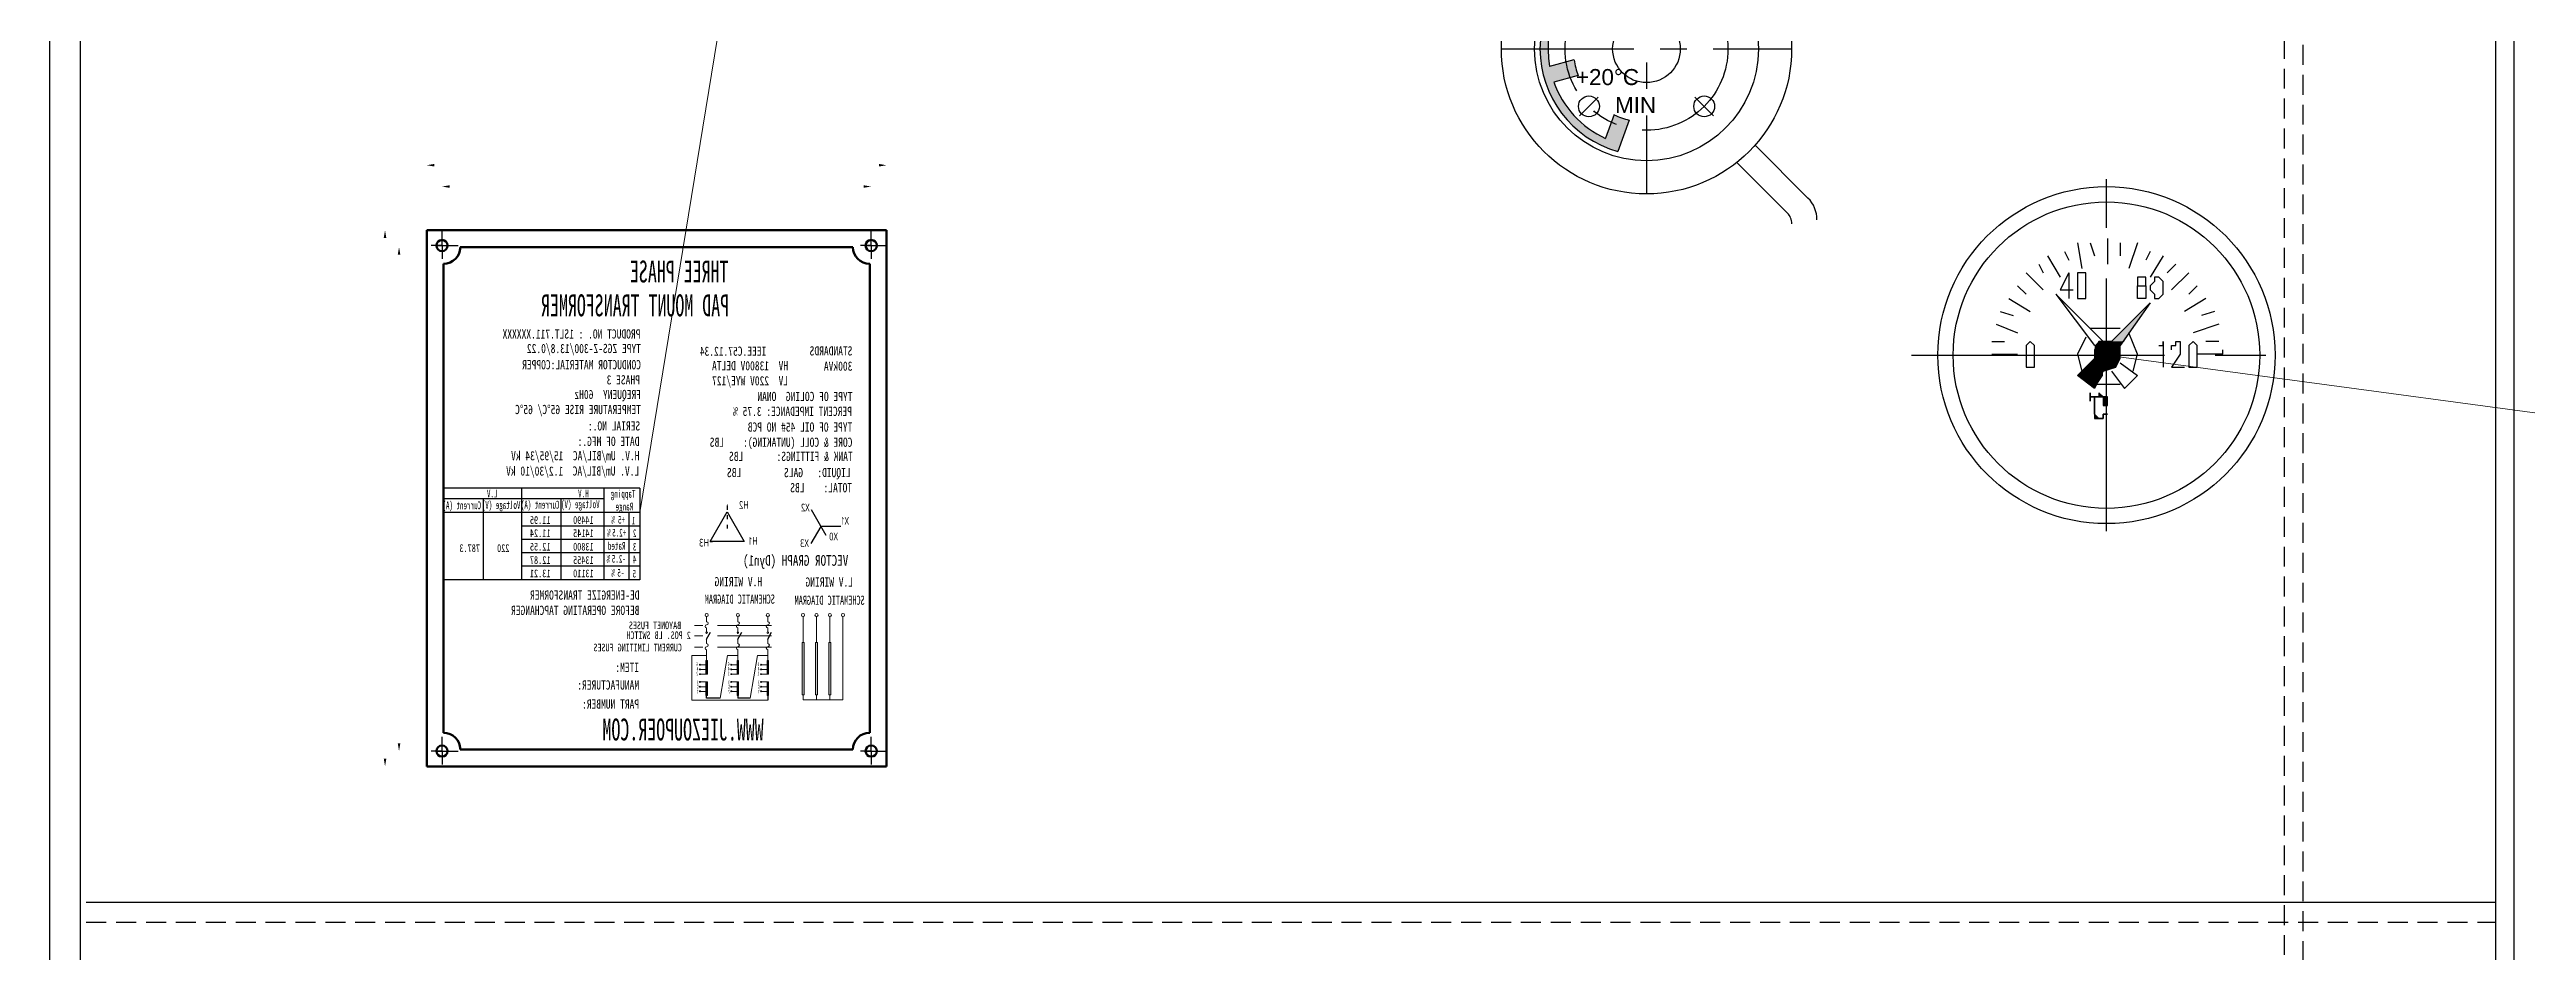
# Model space of a CAD drawing. Header units: millimetres. Extents: x 116956 to 138384, y -169944 to -162492.
# Drawn here: x 130842 to 131650, y -164356 to -164061 of the extents above; entities that cross this region are included whole.
import ezdxf
from ezdxf.enums import TextEntityAlignment as Align

# ---------------------------------------------------------------- set-up
doc = ezdxf.new("R2010")
doc.units = ezdxf.units.MM
doc.header["$LTSCALE"] = 13
for name, pattern in [('2 虚线', [5.75, 4.5, -1.25]), ('ACAD_ISO03W100', [1.18, 0.47, -0.71]), ('ACAD_ISO04W100', [30, 24, -3, 0, -3]), ('CENTER', [50.8, 31.75, -6.35, 6.35, -6.35]), ('CENTERX2', [101.6, 63.5, -12.7, 12.7, -12.7]), ('DASHED', [0.75, 0.5, -0.25]), ('HIDDEN', [9.525, 6.35, -3.175])]:
    doc.linetypes.add(name, pattern=pattern)
doc.layers.get('0').update_dxf_attribs({"color": 1, "linetype": 'CENTER'})
for name, color, linetype in [('1', 4, 'Continuous'), ('2', 3, 'Continuous'), ('2细线层', 4, 'Continuous'), ('4', 2, 'HIDDEN'), ('4虚线层', 6, 'DASHED'), ('HYJ1', 6, 'ACAD_ISO04W100'), ('HYJ3', 4, 'Continuous'), ('粗实线', 4, 'Continuous')]:
    doc.layers.add(name, color=color, linetype=linetype)
for name, color, linetype, lineweight in [('2-0.13', 3, 'Continuous', 13), ('标注、文本', 3, 'Continuous', 25), ('铁心', 3, 'Continuous', 0)]:
    doc.layers.add(name, color=color, linetype=linetype, lineweight=lineweight)
doc.styles.add('11', font='')
doc.styles.add('Note Text (ANSI)', font='arial.ttf')
doc.styles.get("Standard").update_dxf_attribs({"font": 'gbenor.shx', "bigfont": 'gbcbig.shx'})
doc.styles.add('宋体', font='', dxfattribs={"width": 0.6})
doc.styles.get('11').set_extended_font_data('FangSong_GB2312')
doc.styles.get('宋体').set_extended_font_data('Microsoft YaHei')
doc.dimstyles.new('1$0', dxfattribs={"dimtxt": 3.5, "dimasz": 2.5, "dimexe": 1.5, "dimexo": 0, "dimgap": 0.5, "dimtad": 1, "dimtoh": 1, "dimdec": 1, "dimtxsty": 'Standard', "dimcen": 2.5, "dimclrd": 3, "dimclre": 3, "dimclrt": 3, "dimadec": 1, "dimazin": 0, "dimtfac": 1, "dimtdec": 1, "dimtmove": 0, "dimatfit": 2, "dimfxl": 1.5, "dimarcsym": 0})

# ---------------------------------------------------------------- blocks, each defined once
blk = doc.blocks.new('fgffg')
blk.add_hatch(color=256).paths.add_polyline_path([(26283.3, -83546.9, -0.054749), (26292.7, -83543.5), (26285.6, -83524, 0.757864), (26285.6, -83652), (26292.7, -83632.5, -0.054749), (26283.3, -83629), (26277.9, -83643.8, -0.201943), (26245.7, -83608.7), (26260.9, -83604.6, -0.054749), (26258.3, -83594.9), (26243.1, -83599, -0.342707), (26277.9, -83532.1)])
for p, q in [((26283.3, -83546.9), (26277.9, -83532.1)), ((26292.7, -83543.5), (26285.6, -83524)), ((26258.3, -83594.9), (26243.1, -83599)), ((26260.9, -83604.6), (26245.7, -83608.7)), ((26283.3, -83629), (26277.9, -83643.8)), ((26292.7, -83632.5), (26285.6, -83652))]:
    blk.add_line(p, q)
for radius, start, end in [(66.5, 105.6856, 254.3144), (61.5, 114.6661, 190.3339), (45.8, 103.7325, 116.2675), (61.5, 199.6661, 245.3339), (45.8, 188.7325, 201.2675), (45.8, 243.7325, 256.2675)]:
    blk.add_arc((26303.6, -83588), radius, start, end)
blk = doc.blocks.new('A$C6F763E90')
at = {"layer": '1', "color": 1, "linetype": 'CENTERX2', "lineweight": -3, "ltscale": 0.1}
for p, q in [((90.5, 181.1), (90.5, 0)), ((48.8, 132.3), (60.4, 120.7)), ((132.3, 132.3), (120.7, 120.7)), ((0, 90.5), (181.1, 90.5)), ((48.8, 48.8), (60.4, 60.4)), ((132.3, 48.8), (120.7, 60.4))]:
    blk.add_line(p, q, dxfattribs=at)
blk.add_circle((90.5, 90.5), 50.8, dxfattribs=at)
at = {"layer": '2细线层'}
for centre, radius in [((90.5, 90.5), 90.5), ((90.5, 90.5), 69.8), ((54.6, 126.5), 6.5), ((126.5, 126.5), 6.5), ((90.5, 90.5), 21.1), ((54.6, 54.6), 6.5), ((126.5, 54.6), 6.5)]:
    blk.add_circle(centre, radius, dxfattribs=at)
blk.add_blockref('fgffg', (-26213, 83678.5), dxfattribs=at)
at = {"layer": '2细线层', "style": 'Note Text (ANSI)'}
for s, p in [('MAX', (64.3, 121)), ('+20%%DC', (46.5, 67.9)), ('MIN', (70.9, 50.4))]:
    blk.add_text(s, height=10, dxfattribs=at).set_placement(p)
blk = doc.blocks.new('*D1176')
at = {"layer": '2', "color": 3, "lineweight": -2, "transparency": 16777216}
for p, q in [((120754.4, -168095.5), (120765.05, -168095.5)), ((120763.55, -168257.51), (120763.55, -168098)), ((120752.7, -168260.01), (120765.05, -168260.01))]:
    blk.add_line(p, q, dxfattribs=at)
at = {"layer": '2', "color": 3, "transparency": 16777216}
for points in [[(120763.13, -168098), (120763.96, -168098), (120763.55, -168095.5)], [(120763.13, -168257.51), (120763.96, -168257.51), (120763.55, -168260.01)]]:
    blk.add_solid(points, dxfattribs=at)
at = {"layer": 'Defpoints', "color": 0, "transparency": 16777216}
for p in [(120754.4, -168095.5), (120763.55, -168095.5), (120752.7, -168260.01)]:
    blk.add_point(p, dxfattribs=at)
at = {"layer": '2', "color": 3, "transparency": 16777216, "insert": (120761.3, -168177.76), "char_height": 3.5, "attachment_point": 5, "rotation": 90}
blk.add_mtext('160', dxfattribs=at)
blk = doc.blocks.new('*D1177')
at = {"layer": '2', "color": 3, "lineweight": -2, "transparency": 16777216}
for p, q in [((120754.53, -168090.01), (120769.61, -168090.01)), ((120768.11, -168092.51), (120768.11, -168262.52)), ((120754.53, -168265.02), (120769.61, -168265.02))]:
    blk.add_line(p, q, dxfattribs=at)
at = {"layer": '2', "color": 3, "transparency": 16777216}
for points in [[(120767.69, -168092.51), (120768.53, -168092.51), (120768.11, -168090.01)], [(120767.69, -168262.52), (120768.53, -168262.52), (120768.11, -168265.02)]]:
    blk.add_solid(points, dxfattribs=at)
at = {"layer": 'Defpoints', "color": 0, "transparency": 16777216}
for p in [(120754.53, -168090.01), (120754.53, -168265.02), (120768.11, -168265.02)]:
    blk.add_point(p, dxfattribs=at)
at = {"layer": '2', "color": 3, "transparency": 16777216, "insert": (120765.86, -168177.52), "char_height": 3.5, "attachment_point": 5, "rotation": 90}
blk.add_mtext('175', dxfattribs=at)
blk = doc.blocks.new('*D1178')
at = {"layer": '2', "color": 3, "lineweight": -2, "transparency": 16777216}
for p, q in [((120609.53, -168090.37), (120609.53, -168074.27)), ((120612.03, -168075.77), (120747.03, -168075.77)), ((120749.53, -168090.37), (120749.53, -168074.27))]:
    blk.add_line(p, q, dxfattribs=at)
at = {"layer": '2', "color": 3, "transparency": 16777216}
for points in [[(120612.03, -168075.35), (120612.03, -168076.18), (120609.53, -168075.77)], [(120747.03, -168075.35), (120747.03, -168076.18), (120749.53, -168075.77)]]:
    blk.add_solid(points, dxfattribs=at)
at = {"layer": 'Defpoints', "color": 0, "transparency": 16777216}
for p in [(120749.53, -168075.77), (120609.53, -168090.37), (120749.53, -168090.37)]:
    blk.add_point(p, dxfattribs=at)
at = {"layer": '2', "color": 3, "transparency": 16777216, "insert": (120679.53, -168073.52), "char_height": 3.5, "attachment_point": 5}
blk.add_mtext('140', dxfattribs=at)
blk = doc.blocks.new('*D1179')
at = {"layer": '2', "color": 3, "lineweight": -2, "transparency": 16777216}
for p, q in [((120604.53, -168090.01), (120604.53, -168067.31)), ((120607.03, -168068.81), (120752.03, -168068.81)), ((120754.53, -168090.01), (120754.53, -168067.31))]:
    blk.add_line(p, q, dxfattribs=at)
at = {"layer": '2', "color": 3, "transparency": 16777216}
for points in [[(120607.03, -168068.39), (120607.03, -168069.23), (120604.53, -168068.81)], [(120752.03, -168068.39), (120752.03, -168069.23), (120754.53, -168068.81)]]:
    blk.add_solid(points, dxfattribs=at)
at = {"layer": 'Defpoints', "color": 0, "transparency": 16777216}
for p in [(120754.53, -168068.81), (120604.53, -168090.01), (120754.53, -168090.01)]:
    blk.add_point(p, dxfattribs=at)
at = {"layer": '2', "color": 3, "transparency": 16777216, "insert": (120679.53, -168066.56), "char_height": 3.5, "attachment_point": 5}
blk.add_mtext('150', dxfattribs=at)
blk = doc.blocks.new('125560')
at = {"layer": '铁心'}
h = blk.add_hatch(color=256, dxfattribs=at)
h.dxf.hatch_style = 1
h.paths.add_polyline_path([(120622.68, -168224.63), (120623.31, -168224.63), (120623.31, -168241.61), (120622.68, -168241.61)])
h = blk.add_hatch(color=256, dxfattribs=at)
h.dxf.hatch_style = 1
h.paths.add_polyline_path([(120627.05, -168224.63), (120627.67, -168224.63), (120627.67, -168241.61), (120627.05, -168241.61)])
h = blk.add_hatch(color=256, dxfattribs=at)
h.dxf.hatch_style = 1
h.paths.add_polyline_path([(120631.44, -168224.63), (120632.06, -168224.63), (120632.06, -168241.61), (120631.44, -168241.61)])
h = blk.add_hatch(color=256, dxfattribs=at)
h.dxf.hatch_style = 1
h.paths.add_polyline_path([(120643.49, -168230.49), (120643.02, -168230.49), (120643.49, -168234.95)])
h.paths.add_polyline_path([(120643.02, -168230.49), (120643.49, -168234.95), (120643.02, -168234.95)])
h = blk.add_hatch(color=256, dxfattribs=at)
h.dxf.hatch_style = 1
h.paths.add_polyline_path([(120643.37, -168230.49), (120643.13, -168230.49), (120643.37, -168234.95)])
h.paths.add_polyline_path([(120643.13, -168230.49), (120643.37, -168234.95), (120643.13, -168234.95)])
h = blk.add_hatch(color=256, dxfattribs=at)
h.dxf.hatch_style = 1
h.paths.add_polyline_path([(120653.25, -168230.49), (120652.77, -168230.49), (120653.25, -168234.95)])
h.paths.add_polyline_path([(120652.77, -168230.49), (120653.25, -168234.95), (120652.77, -168234.95)])
h = blk.add_hatch(color=256, dxfattribs=at)
h.dxf.hatch_style = 1
h.paths.add_polyline_path([(120653.13, -168230.49), (120652.89, -168230.49), (120653.13, -168234.95)])
h.paths.add_polyline_path([(120652.89, -168230.49), (120653.13, -168234.95), (120652.89, -168234.95)])
h = blk.add_hatch(color=256, dxfattribs=at)
h.dxf.hatch_style = 1
h.paths.add_polyline_path([(120663.45, -168230.49), (120662.97, -168230.49), (120663.45, -168234.95)])
h.paths.add_polyline_path([(120662.97, -168230.49), (120663.45, -168234.95), (120662.97, -168234.95)])
h = blk.add_hatch(color=256, dxfattribs=at)
h.dxf.hatch_style = 1
h.paths.add_polyline_path([(120663.33, -168230.49), (120663.09, -168230.49), (120663.33, -168234.95)])
h.paths.add_polyline_path([(120663.09, -168230.49), (120663.33, -168234.95), (120663.09, -168234.95)])
h = blk.add_hatch(color=256, dxfattribs=at)
h.dxf.hatch_style = 1
h.paths.add_polyline_path([(120643.49, -168237.44), (120643.02, -168237.44), (120643.49, -168241.91)])
h.paths.add_polyline_path([(120643.02, -168237.44), (120643.49, -168241.91), (120643.02, -168241.91)])
h = blk.add_hatch(color=256, dxfattribs=at)
h.dxf.hatch_style = 1
h.paths.add_polyline_path([(120643.37, -168237.44), (120643.13, -168237.44), (120643.37, -168241.91)])
h.paths.add_polyline_path([(120643.13, -168237.44), (120643.37, -168241.91), (120643.13, -168241.91)])
h = blk.add_hatch(color=256, dxfattribs=at)
h.dxf.hatch_style = 1
h.paths.add_polyline_path([(120653.25, -168237.44), (120652.77, -168237.44), (120653.25, -168241.91)])
h.paths.add_polyline_path([(120652.77, -168237.44), (120653.25, -168241.91), (120652.77, -168241.91)])
h = blk.add_hatch(color=256, dxfattribs=at)
h.dxf.hatch_style = 1
h.paths.add_polyline_path([(120653.13, -168237.44), (120652.89, -168237.44), (120653.13, -168241.91)])
h.paths.add_polyline_path([(120652.89, -168237.44), (120653.13, -168241.91), (120652.89, -168241.91)])
h = blk.add_hatch(color=256, dxfattribs=at)
h.dxf.hatch_style = 1
h.paths.add_polyline_path([(120663.45, -168237.44), (120662.97, -168237.44), (120663.45, -168241.91)])
h.paths.add_polyline_path([(120662.97, -168237.44), (120663.45, -168241.91), (120662.97, -168241.91)])
h = blk.add_hatch(color=256, dxfattribs=at)
h.dxf.hatch_style = 1
h.paths.add_polyline_path([(120663.33, -168237.44), (120663.09, -168237.44), (120663.33, -168241.91)])
h.paths.add_polyline_path([(120663.09, -168237.44), (120663.33, -168241.91), (120663.09, -168241.91)])
at = {"layer": '2'}
for points in [[(120629.08, -168181.19), (120624.27, -168189.53)], [(120619.45, -168186.75), (120625.87, -168186.75)], [(120629.08, -168192.31), (120625.87, -168186.75)]]:
    blk.add_lwpolyline(points, dxfattribs=at)
for points in [[(120629.08, -168181.19, 0, 0.385, 0), (120628.7, -168181.86, 0.385, 0.385, 0)], [(120656.48, -168179.24, 0, 0.385, 0), (120656.48, -168180.01, 0.385, 0.385, 0)], [(120656.48, -168181.97, 0, 0.385, 0), (120656.87, -168182.64, 0.385, 0.385, 0)], [(120619.45, -168186.75, 0, 0.385, 0), (120620.22, -168186.75, 0.385, 0.385, 0)], [(120629.08, -168192.31, 0, 0.385, 0), (120628.7, -168191.64, 0.385, 0.385, 0)], [(120650.92, -168191.6, 0, 0.385, 0), (120651.31, -168190.93, 0.385, 0.385, 0)]]:
    blk.add_lwpolyline(points, format="xyseb", dxfattribs=at)
blk.add_lwpolyline([(120656.48, -168181.97), (120650.92, -168191.6), (120662.04, -168191.6)], close=True, dxfattribs=at)
at = {"layer": '2', "linetype": 'ACAD_ISO03W100', "ltscale": 0.2}
blk.add_lwpolyline([(120656.48, -168180.01), (120656.48, -168188.39)], dxfattribs=at)
at = {"layer": '2', "linetype": 'Continuous'}
blk.add_lwpolyline([(120662.04, -168191.6), (120661.27, -168191.6)], dxfattribs=at)
at = {"layer": '2-0.13'}
for p, q in [((120725.35, -168177.71), (120737.96, -168177.71)), ((120618.74, -168216.13), (120618.74, -168243.31)), ((120618.74, -168243.31), (120631.75, -168243.31))]:
    blk.add_line(p, q, dxfattribs=at)
for centre, radius in [((120618.74, -168215.63), 0.499), ((120623, -168215.63), 0.499), ((120627.36, -168215.63), 0.499), ((120631.75, -168215.63), 0.499), ((120643.25, -168215.63), 0.499), ((120653.01, -168215.63), 0.499), ((120663.21, -168215.63), 0.499), ((120643.25, -168221.36), 0.249), ((120653.01, -168221.36), 0.249), ((120663.21, -168221.36), 0.249)]:
    blk.add_circle(centre, radius, dxfattribs=at)
for centre, start, end in [((120643.25, -168218.32), 90, 270), ((120643.25, -168225.46), 90, 270), ((120643.25, -168219.32), 270, 90), ((120653.01, -168218.32), 90, 270), ((120653.01, -168225.46), 90, 270), ((120653.01, -168219.32), 270, 90), ((120663.21, -168218.32), 90, 270), ((120663.21, -168225.46), 90, 270), ((120663.21, -168219.32), 270, 90), ((120643.25, -168226.45), 270, 90), ((120653.01, -168226.45), 270, 90), ((120663.21, -168226.45), 270, 90)]:
    blk.add_arc(centre, 0.499, start, end, dxfattribs=at)
at = {"layer": 'HYJ1', "color": 1, "linetype": 'CENTERX2'}
for p, q in [((120609.53, -168095.01), (120604.29, -168095.01)), ((120609.53, -168095.01), (120609.53, -168090.37)), ((120611.36, -168095.01), (120609.53, -168095.01)), ((120609.53, -168095.01), (120613.03, -168095.01)), ((120609.53, -168095.01), (120609.53, -168099.41)), ((120609.53, -168095.01), (120609.53, -168096.84)), ((120749.53, -168095.01), (120744.29, -168095.01)), ((120749.53, -168095.01), (120749.53, -168090.37)), ((120751.36, -168095.01), (120749.53, -168095.01)), ((120749.53, -168095.01), (120753.03, -168095.01)), ((120749.53, -168095.01), (120749.53, -168099.41)), ((120749.53, -168095.01), (120749.53, -168096.84)), ((120609.53, -168260.01), (120609.53, -168255.37)), ((120749.53, -168260.01), (120749.53, -168255.37)), ((120609.53, -168260.01), (120604.29, -168260.01)), ((120611.36, -168260.01), (120609.53, -168260.01)), ((120609.53, -168260.01), (120613.03, -168260.01)), ((120609.53, -168260.01), (120609.53, -168264.41)), ((120609.53, -168260.01), (120609.53, -168261.84)), ((120749.53, -168260.01), (120744.29, -168260.01)), ((120751.36, -168260.01), (120749.53, -168260.01)), ((120749.53, -168260.01), (120753.03, -168260.01)), ((120749.53, -168260.01), (120749.53, -168264.41)), ((120749.53, -168260.01), (120749.53, -168261.84))]:
    blk.add_line(p, q, dxfattribs=at)
at = {"layer": 'HYJ3', "linetype": 'ByBlock', "lineweight": 50}
for p, q in [((120754.53, -168090.01), (120604.53, -168090.01)), ((120604.53, -168090.01), (120604.53, -168265.02)), ((120743.56, -168095.5), (120615.51, -168095.5)), ((120754.53, -168265.02), (120754.53, -168090.01)), ((120610.02, -168100.99), (120610.02, -168254.04)), ((120749.04, -168254.04), (120749.04, -168100.99)), ((120754.53, -168265.02), (120604.53, -168265.02)), ((120615.51, -168259.53), (120743.56, -168259.53))]:
    blk.add_line(p, q, dxfattribs=at)
for centre in [(120609.53, -168095.01), (120749.53, -168095.01), (120609.53, -168260.01), (120749.53, -168260.01)]:
    blk.add_circle(centre, 1.83, dxfattribs=at)
for centre, start, end in [((120610.02, -168095.5), 270, 0), ((120749.04, -168095.5), 180, 270), ((120610.02, -168259.53), 0, 90), ((120749.04, -168259.53), 90, 180)]:
    blk.add_arc(centre, 5.49, start, end, dxfattribs=at)
at = {"layer": '标注、文本', "color": 0}
for p, q in [((120684.96, -168174.2), (120684.96, -168204.09)), ((120684.96, -168174.2), (120684.96, -168204.09)), ((120684.96, -168174.2), (120749.04, -168174.2)), ((120696.75, -168174.2), (120696.75, -168204.09)), ((120723.63, -168174.2), (120723.63, -168204.09)), ((120749.04, -168174.2), (120749.04, -168208.47)), ((120684.96, -168182.18), (120749.04, -168182.18)), ((120688.58, -168182.18), (120688.58, -168204.09)), ((120696.75, -168177.71), (120720.36, -168177.71)), ((120710.8, -168177.71), (120710.8, -168204.09)), ((120714.75, -168177.71), (120749.04, -168177.71)), ((120736.12, -168177.71), (120736.12, -168204.09)), ((120684.96, -168186.56), (120723.63, -168186.56)), ((120684.96, -168190.94), (120723.63, -168190.94)), ((120684.96, -168195.32), (120723.63, -168195.32)), ((120684.96, -168199.71), (120723.63, -168199.71)), ((120684.96, -168204.09), (120749.04, -168204.09))]:
    blk.add_line(p, q, dxfattribs=at)
at = {"layer": '标注、文本'}
for p, q in [((120643.25, -168223.53), (120642, -168221.26)), ((120653.01, -168223.53), (120651.75, -168221.26)), ((120663.21, -168223.53), (120661.96, -168221.26)), ((120643.25, -168241.91), (120643.25, -168243.45)), ((120649.01, -168242.77), (120653.01, -168242.77)), ((120653.01, -168241.92), (120653.01, -168242.77)), ((120658.77, -168242.77), (120663.21, -168242.77)), ((120663.21, -168242.77), (120663.21, -168241.91))]:
    blk.add_line(p, q, dxfattribs=at)
at = {"layer": '标注、文本', "color": 2, "linetype": '2 虚线', "lineweight": 9, "ltscale": 0.3}
for p, q in [((120642.06, -168219.07), (120667.19, -168219.07)), ((120642.06, -168222.37), (120667.19, -168222.37)), ((120642.06, -168226.11), (120667.19, -168226.11))]:
    blk.add_line(p, q, dxfattribs=at)
at = {"layer": '铁心'}
for p, q in [((120623, -168216.13), (120623, -168224.63)), ((120627.36, -168216.13), (120627.36, -168224.63)), ((120631.75, -168216.13), (120631.75, -168224.63)), ((120646.59, -168228.79), (120643.25, -168228.79)), ((120649.01, -168242.77), (120646.59, -168228.79)), ((120656.35, -168228.79), (120653, -168228.79)), ((120658.77, -168242.77), (120656.35, -168228.79)), ((120663.21, -168228.79), (120668.01, -168228.79)), ((120668.01, -168228.79), (120668.01, -168243.45)), ((120623, -168243.31), (120623, -168241.61)), ((120627.36, -168243.31), (120627.36, -168241.61)), ((120631.75, -168243.31), (120631.75, -168241.61)), ((120653.01, -168242.77), (120649.01, -168242.77)), ((120663.21, -168242.77), (120658.77, -168242.77))]:
    blk.add_line(p, q, dxfattribs=at)
for points in [[(120643.25, -168217.82), (120643.25, -168216.13)], [(120653.01, -168217.82), (120653.01, -168216.13)], [(120663.21, -168217.82), (120663.21, -168216.13)], [(120643.25, -168221.11), (120643.25, -168219.82)], [(120643.25, -168224.96), (120643.25, -168223.53)], [(120653.01, -168221.11), (120653.01, -168219.82)], [(120653.01, -168224.96), (120653.01, -168223.53)], [(120663.21, -168221.11), (120663.21, -168219.82)], [(120663.21, -168224.96), (120663.21, -168223.53)], [(120643.49, -168230.49), (120643.02, -168230.49), (120643.49, -168234.95), (120643.49, -168230.49)], [(120643.37, -168230.49), (120643.13, -168230.49), (120643.37, -168234.95), (120643.37, -168230.49)], [(120643.25, -168230.49), (120643.25, -168226.95)], [(120643.25, -168230.49), (120643.25, -168234.95)], [(120643.25, -168231.84), (120645.29, -168231.84)], [(120653.25, -168230.49), (120652.77, -168230.49), (120653.25, -168234.95), (120653.25, -168230.49)], [(120653.13, -168230.49), (120652.89, -168230.49), (120653.13, -168234.95), (120653.13, -168230.49)], [(120653.01, -168230.49), (120653.01, -168226.95)], [(120653.01, -168230.49), (120653.01, -168234.95)], [(120653.01, -168231.84), (120655.05, -168231.84)], [(120663.45, -168230.49), (120662.97, -168230.49), (120663.45, -168234.95), (120663.45, -168230.49)], [(120663.33, -168230.49), (120663.09, -168230.49), (120663.33, -168234.95), (120663.33, -168230.49)], [(120663.21, -168230.49), (120663.21, -168226.95)], [(120663.21, -168230.49), (120663.21, -168234.95)], [(120663.21, -168231.84), (120665.28, -168231.84)], [(120643.49, -168237.44), (120643.02, -168237.44), (120643.49, -168241.91), (120643.49, -168237.44)], [(120643.37, -168237.44), (120643.13, -168237.44), (120643.37, -168241.91), (120643.37, -168237.44)], [(120643.25, -168233.38), (120645.29, -168233.38)], [(120643.25, -168234.95), (120645.29, -168234.95)], [(120643.25, -168241.91), (120643.25, -168237.44)], [(120643.25, -168237.44), (120645.29, -168237.44)], [(120643.25, -168239.01), (120645.29, -168239.01)], [(120643.25, -168240.55), (120645.29, -168240.55)], [(120653.25, -168237.44), (120652.77, -168237.44), (120653.25, -168241.91), (120653.25, -168237.44)], [(120653.13, -168237.44), (120652.89, -168237.44), (120653.13, -168241.91), (120653.13, -168237.44)], [(120653.01, -168233.38), (120655.05, -168233.38)], [(120653.01, -168234.95), (120655.05, -168234.95)], [(120653.01, -168241.91), (120653.01, -168237.44)], [(120653.01, -168237.44), (120655.05, -168237.44)], [(120653.01, -168239.01), (120655.05, -168239.01)], [(120653.01, -168240.55), (120655.05, -168240.55)], [(120663.45, -168237.44), (120662.97, -168237.44), (120663.45, -168241.91), (120663.45, -168237.44)], [(120663.33, -168237.44), (120663.09, -168237.44), (120663.33, -168241.91), (120663.33, -168237.44)], [(120663.21, -168233.38), (120665.28, -168233.38)], [(120663.21, -168234.95), (120665.28, -168234.95)], [(120663.21, -168241.91), (120663.21, -168237.44)], [(120663.21, -168237.44), (120665.28, -168237.44)], [(120663.21, -168239.01), (120665.28, -168239.01)], [(120663.21, -168240.55), (120665.28, -168240.55)], [(120668.01, -168243.45), (120668.01, -168243.45), (120643.25, -168243.45)]]:
    blk.add_lwpolyline(points, dxfattribs=at)
for points in [[(120623.31, -168241.61), (120622.68, -168241.61), (120622.68, -168224.63), (120623.31, -168224.63)], [(120627.67, -168241.61), (120627.05, -168241.61), (120627.05, -168224.63), (120627.67, -168224.63)], [(120632.06, -168241.61), (120631.44, -168241.61), (120631.44, -168224.63), (120632.06, -168224.63)], [(120643.02, -168230.49), (120643.49, -168234.95), (120643.02, -168234.95), (120643.02, -168230.49)], [(120643.13, -168230.49), (120643.37, -168234.95), (120643.13, -168234.95), (120643.13, -168230.49)], [(120652.77, -168230.49), (120653.25, -168234.95), (120652.77, -168234.95), (120652.77, -168230.49)], [(120652.89, -168230.49), (120653.13, -168234.95), (120652.89, -168234.95), (120652.89, -168230.49)], [(120662.97, -168230.49), (120663.45, -168234.95), (120662.97, -168234.95), (120662.97, -168230.49)], [(120663.09, -168230.49), (120663.33, -168234.95), (120663.09, -168234.95), (120663.09, -168230.49)], [(120643.02, -168237.44), (120643.49, -168241.91), (120643.02, -168241.91), (120643.02, -168237.44)], [(120643.13, -168237.44), (120643.37, -168241.91), (120643.13, -168241.91), (120643.13, -168237.44)], [(120652.77, -168237.44), (120653.25, -168241.91), (120652.77, -168241.91), (120652.77, -168237.44)], [(120652.89, -168237.44), (120653.13, -168241.91), (120652.89, -168241.91), (120652.89, -168237.44)], [(120662.97, -168237.44), (120663.45, -168241.91), (120662.97, -168241.91), (120662.97, -168237.44)], [(120663.09, -168237.44), (120663.33, -168241.91), (120663.09, -168241.91), (120663.09, -168237.44)]]:
    blk.add_lwpolyline(points, close=True, dxfattribs=at)
for centre in [(120645.45, -168231.85), (120655.18, -168231.85), (120665.41, -168231.85), (120645.45, -168233.35), (120645.45, -168234.91), (120645.45, -168237.45), (120645.45, -168239.02), (120645.45, -168240.52), (120655.18, -168233.35), (120655.18, -168234.91), (120655.18, -168237.45), (120655.18, -168239.02), (120655.18, -168240.52), (120665.41, -168233.35), (120665.41, -168234.91), (120665.41, -168237.45), (120665.41, -168239.02), (120665.41, -168240.52)]:
    blk.add_circle(centre, 0.154, dxfattribs=at)
at = {"layer": '2', "style": '宋体', "width": 0.76}
for s, p in [('X1', (120616.77, -168186.16)), ('X2', (120629.6, -168181.8)), ('H2', (120649.42, -168180.94)), ('X0', (120620.37, -168191.25)), ('X3', (120629.85, -168193.4)), ('H1', (120646.49, -168192.7)), ('H3', (120662.41, -168193.25))]:
    blk.add_text(s, height=2.5, dxfattribs=at).set_placement(p)
at = {"layer": '2-0.13', "style": '11'}
for s, height, width, p in [('STANDARDS', 3, 0.76, (120615.64, -168130.91)), ('IEEE.C57.12.34', 3, 0.76, (120643.74, -168131)), ('TYPE ZGS-Z-300/13.8/0.22', 3, 0.76, (120684.62, -168130.12)), ('PRODUCT NO. : 1SLT.711.XXXXXX', 3, 0.76, (120684.8, -168125.37)), ('300kVA', 3, 0.76, (120615.65, -168135.87)), ('HV  13800V DELTA', 3, 0.76, (120636.63, -168135.76)), ('CONDUCTOR MATERIAL:COPPER', 3, 0.76, (120684.62, -168135.41)), ('TYPE OF COLING  ONAN', 3, 0.76, (120615.64, -168145.78)), ('LV  220V WYE/127', 3, 0.76, (120636.63, -168140.64)), ('FREQUENY  60Hz', 3, 0.76, (120684.62, -168145.12)), ('PHASE 3', 3, 0.76, (120684.97, -168140.35)), ('PERCENT IMPEDANCE: 3.75 %%%', 3, 0.76, (120615.8, -168150.63)), ('TEMPERATURE RISE 65°C/ 65°C', 3, 0.76, (120684.62, -168150.03)), ('TYPE OF OIL 45# NO PCB', 3, 0.76, (120615.67, -168155.76)), ('CORE & COLL (UNTAKING):    LBS', 3, 0.76, (120615.64, -168160.72)), ('SERIAL NO.:', 3, 0.76, (120684.87, -168155.39)), ('DATE OF MFG.:', 3, 0.76, (120685.13, -168160.43)), ('TANK & FITTINGS:       LBS', 3, 0.76, (120615.57, -168165.34)), ('LIQUID:   GALS         LBS', 3, 0.76, (120616.24, -168170.62)), ('H.V. Um/BIL/AC  15/95/34 kV', 3, 0.76, (120685.12, -168165.12)), ('L.V. Um/BIL/AC  1.2/30/10 kV', 3, 0.76, (120685.19, -168170.1)), ('TOTAL:    LBS', 3, 0.76, (120615.76, -168175.57)), ('Tapping ', 2.556, 0.55, (120686.43, -168177.33)), ('H.V', 2.556, 0.55, (120701.7, -168177.21)), ('L.V', 2.556, 0.55, (120731.43, -168177.21)), ('1      ', 2.556, 0.55, (120686.54, -168186.07)), ('Range', 2.556, 0.55, (120687.15, -168181.5)), ('+5', 2.556, 0.55, (120689.84, -168185.78)), ('%', 2.56, 0.55, (120693.11, -168185.78)), ('Voltage (V)', 2.5558, 0.55, (120698.1, -168180.73)), ('14490', 2.556, 0.7, (120700.07, -168185.87)), ('Current (A)', 2.5558, 0.55, (120711.2, -168180.89)), ('11.95', 2.556, 0.7, (120714.17, -168185.87)), ('Voltage (V)', 2.5558, 0.55, (120723.94, -168180.96)), ('Current (A)', 2.5558, 0.55, (120736.77, -168181.08)), ('3', 2.56, 0.55, (120686.11, -168194.6)), ('2   ', 2.556, 0.55, (120686.12, -168190.16)), ('+2.5', 2.556, 0.55, (120689.43, -168189.99)), ('Rated', 2.556, 0.55, (120689.67, -168194.31)), ('%', 2.56, 0.55, (120694.53, -168189.99)), ('14145', 2.556, 0.7, (120700.07, -168190.16)), ('13800', 2.556, 0.7, (120700.07, -168194.57)), ('11.24', 2.556, 0.7, (120714.17, -168190.16)), ('12.55', 2.556, 0.7, (120714.17, -168194.57)), ('220', 2.556, 0.7, (120727.54, -168195.04)), ('787.3', 2.556, 0.7, (120737.15, -168195.04)), ('VECTOR GRAPH (Dyn1)', 3.5, 0.76, (120616.99, -168199.55)), ('4', 2.56, 0.55, (120686.12, -168198.72)), ('-2.5', 2.556, 0.55, (120689.54, -168198.52)), ('-5', 2.556, 0.55, (120690.05, -168203.09)), ('%', 2.56, 0.55, (120693.11, -168203.09)), ('%', 2.56, 0.55, (120694.68, -168198.52)), ('13455', 2.556, 0.7, (120700.07, -168198.94)), ('12.87', 2.556, 0.7, (120714.17, -168198.94)), ('L.V WIRING ', 3, 0.76, (120615.45, -168206.34)), ('H.V WIRING ', 3, 0.76, (120645.11, -168206.21)), ('DE-ENERGIZE TRANSFORMER', 3, 0.76, (120685.13, -168210.61)), ('5', 2.56, 0.55, (120686.22, -168203.36)), ('13110', 2.556, 0.7, (120700.07, -168203.29)), ('13.21', 2.556, 0.7, (120714.17, -168203.29)), ('SCHEMATIC DIAGRAM ', 3, 0.55, (120611.62, -168212.28)), ('SCHEMATIC DIAGRAM ', 3, 0.55, (120640.93, -168211.92)), ('BEFORE OPERATING TAPCHANGER', 3, 0.76, (120685.13, -168215.59)), ('2 POS. LB SWITCH', 2.5, 0.67, (120668.38, -168223.46)), ('ITEM:', 3, 0.76, (120685.24, -168234.19)), ('MANUFACTURER:', 3, 0.76, (120685.24, -168239.94)), ('PART NUMBER:', 3, 0.76, (120685.24, -168246.18))]:
    blk.add_text(s, height=height, dxfattribs=dict(at, width=width)).set_placement(p)
at = {"layer": '2-0.13', "style": '11', "width": 0.67}
for s, p in [('BAYONET FUSES', (120688.55, -168220.23)), ('CURRENT LIMITING FUSES', (120700.1, -168227.48))]:
    blk.add_text(s, height=2.5, dxfattribs=at).set_placement(p, align=Align.RIGHT)
at = {"layer": '4', "color": 4, "style": '11', "width": 0.6}
for s, p in [('THREE PHASE ', (120656.08, -168107.08)), (' PAD MOUNT TRANSFORMER', (120652.95, -168118.12)), ('WWW.JIEZOUPOER.COM', (120644.6, -168256.56))]:
    blk.add_text(s, height=7.1563, dxfattribs=at).set_placement(p)
at = {"layer": '铁心', "style": '11', "width": 0.55}
for s, p in [('4', (120645.97, -168233.83)), ('6', (120646.02, -168232.25)), ('4', (120655.7, -168233.83)), ('6', (120655.75, -168232.25)), ('4', (120665.93, -168233.83)), ('6', (120665.98, -168232.25)), ('5', (120645.85, -168239.82)), ('3', (120645.9, -168238.24)), ('7', (120645.87, -168241.29)), ('2', (120646.03, -168235.33)), ('5', (120655.58, -168239.82)), ('3', (120655.63, -168238.24)), ('7', (120655.61, -168241.29)), ('2', (120655.77, -168235.33)), ('5', (120665.81, -168239.82)), ('7', (120665.83, -168241.29)), ('3', (120665.86, -168238.24)), ('2', (120665.99, -168235.33))]:
    blk.add_text(s, height=1.25, dxfattribs=at).set_placement(p)
at = {"layer": '2'}
for base, p1, p2, picture, middle in [((120754.53, -168068.81), (120604.53, -168090.01), (120754.53, -168090.01), '*D1179', (120679.53, -168066.56)), ((120749.53, -168075.77), (120609.53, -168090.37), (120749.53, -168090.37), '*D1178', (120679.53, -168073.52))]:
    dim = blk.add_linear_dim(base=base, p1=p1, p2=p2, dimstyle='1$0', dxfattribs=at)
    dim.commit()
    dim.dimension.update_dxf_attribs({"geometry": picture, "text_midpoint": middle})
for base, p1, p2, text, picture, middle in [((120763.55, -168095.5), (120752.7, -168260.01), (120754.4, -168095.5), '160', '*D1176', (120761.3, -168177.76)), ((120768.11, -168265.02), (120754.53, -168090.01), (120754.53, -168265.02), '175', '*D1177', (120765.86, -168177.52))]:
    dim = blk.add_linear_dim(base=base, p1=p1, p2=p2, angle=90, text=text, dimstyle='1$0', dxfattribs=at)
    dim.commit()
    dim.dimension.update_dxf_attribs({"geometry": picture, "text_midpoint": middle})

msp = doc.modelspace()

# ---------------------------------------------------------------- hatches: boundary and pattern name
at = {"layer": '粗实线', "lineweight": 30}
h = msp.add_hatch(color=256, dxfattribs=at)
h.dxf.hatch_style = 2
h.paths.add_polyline_path([(131527.681, -164144.115), (131515.108, -164156.688), (131519.299, -164156.688)])
h = msp.add_hatch(color=256, dxfattribs=at)
h.dxf.hatch_style = 2
h.paths.add_polyline_path([(131510.917, -164156.688), (131509.52, -164158.085), (131517.902, -164158.085)])
h = msp.add_hatch(color=256, dxfattribs=at)
h.dxf.hatch_style = 2
h.paths.add_polyline_path([(131509.52, -164158.085), (131509.52, -164159.482), (131517.902, -164159.482)])
h = msp.add_hatch(color=256, dxfattribs=at)
h.dxf.hatch_style = 2
h.paths.add_polyline_path([(131509.52, -164158.085), (131517.902, -164158.085), (131517.902, -164159.482)])
h = msp.add_hatch(color=256, dxfattribs=at)
h.dxf.hatch_style = 2
h.paths.add_polyline_path([(131509.52, -164159.482), (131509.52, -164162.276), (131517.902, -164162.276)])
h = msp.add_hatch(color=256, dxfattribs=at)
h.dxf.hatch_style = 2
h.paths.add_polyline_path([(131509.52, -164159.482), (131517.902, -164159.482), (131517.902, -164162.276)])
h = msp.add_hatch(color=256, dxfattribs=at)
h.dxf.hatch_style = 2
h.paths.add_polyline_path([(131510.917, -164156.688), (131519.299, -164156.688), (131517.902, -164158.085)])
h = msp.add_hatch(color=256, dxfattribs=at)
h.dxf.hatch_style = 2
h.paths.add_polyline_path([(131505.329, -164166.467), (131503.932, -164167.864), (131512.314, -164167.864)])
h = msp.add_hatch(color=256, dxfattribs=at)
h.dxf.hatch_style = 2
h.paths.add_polyline_path([(131503.932, -164167.864), (131512.314, -164167.864), (131509.52, -164172.055)])
h = msp.add_hatch(color=256, dxfattribs=at)
h.dxf.hatch_style = 2
h.paths.add_polyline_path([(131506.726, -164165.07), (131505.329, -164166.467), (131512.314, -164166.467)])
h = msp.add_hatch(color=256, dxfattribs=at)
h.dxf.hatch_style = 2
h.paths.add_polyline_path([(131505.329, -164166.467), (131512.314, -164166.467), (131512.314, -164167.864)])
h = msp.add_hatch(color=256, dxfattribs=at)
h.dxf.hatch_style = 2
h.paths.add_polyline_path([(131509.52, -164162.276), (131506.726, -164165.07), (131516.505, -164165.07)])
h = msp.add_hatch(color=256, dxfattribs=at)
h.dxf.hatch_style = 2
h.paths.add_polyline_path([(131506.726, -164165.07), (131516.505, -164165.07), (131512.314, -164166.467)])
h = msp.add_hatch(color=256, dxfattribs=at)
h.dxf.hatch_style = 2
h.paths.add_polyline_path([(131509.52, -164162.276), (131517.902, -164162.276), (131516.505, -164165.07)])
h = msp.add_hatch(color=256, dxfattribs=at)
h.dxf.hatch_style = 2
h.paths.add_polyline_path([(131508.123, -164174.849), (131508.123, -164176.246), (131508.123, -164174.849), (131509.52, -164174.849)])
h = msp.add_hatch(color=256, dxfattribs=at)
h.dxf.hatch_style = 2
h.paths.add_polyline_path([(131510.917, -164173.452), (131510.917, -164174.849), (131509.52, -164174.849), (131509.52, -164176.246), (131509.52, -164177.643), (131509.52, -164179.04), (131509.52, -164180.437), (131509.52, -164181.834), (131510.917, -164181.834), (131512.314, -164181.834), (131510.917, -164181.834), (131509.52, -164180.437), (131509.52, -164179.04), (131509.52, -164177.643), (131509.52, -164176.246), (131509.52, -164174.849), (131510.917, -164174.849), (131512.314, -164174.849)])
h = msp.add_hatch(color=256, dxfattribs=at)
h.dxf.hatch_style = 2
h.paths.add_polyline_path([(131513.711, -164174.849), (131512.314, -164174.849), (131512.314, -164176.246), (131512.314, -164177.643), (131513.711, -164177.643)])
h = msp.add_hatch(color=256, dxfattribs=at)
h.dxf.hatch_style = 2
h.paths.add_polyline_path([(131513.711, -164180.437), (131512.314, -164180.437), (131512.314, -164181.834), (131510.917, -164181.834), (131512.314, -164181.834), (131512.314, -164180.437)])

# ---------------------------------------------------------------- linework, layer by layer
at = {"layer": '1', "color": 1, "linetype": 'CENTERX2', "lineweight": -3, "ltscale": 0.1}
for p, q in [((131513.416, -164218.686), (131513.416, -164103.706)), ((131449.779, -164161.196), (131571.422, -164161.196))]:
    msp.add_line(p, q, dxfattribs=at)
at = {"layer": '4虚线层'}
for p, q in [((131571.422, -163853.209), (131571.422, -165551.159)), ((131577.422, -163855.209), (131577.422, -165551.159)), ((130854.425, -164346.207), (131640.422, -164346.207))]:
    msp.add_line(p, q, dxfattribs=at)
at = {"layer": '标注、文本', "color": 4, "lineweight": 30}
for p, q in [((131646.422, -165559.159), (131646.422, -163709.191)), ((131640.422, -165551.159), (131640.422, -163745.191)), ((130854.425, -164339.707), (131640.422, -164339.707))]:
    msp.add_line(p, q, dxfattribs=at)
at = {"layer": '标注、文本'}
for p, q in [((131416.047, -164109.908), (131398.806, -164092.667)), ((131409.307, -164114.771), (131392.843, -164098.306))]:
    msp.add_line(p, q, dxfattribs=at)
at = {"layer": '标注、文本', "color": 4, "lineweight": 30}
for radius in [55, 50]:
    msp.add_circle((131513.416, -164161.196), radius, dxfattribs=at)
at = {"layer": '标注、文本'}
for centre, radius in [((131408.976, -164116.979), 10), ((131405.772, -164118.306), 5)]:
    msp.add_arc(centre, radius, 0, 45, dxfattribs=at)
at = {"layer": '粗实线', "lineweight": 30}
for p, q in [((130842.425, -163745.191), (130842.425, -165551.159)), ((130852.425, -163745.191), (130852.425, -165551.159))]:
    msp.add_line(p, q, dxfattribs=at)
for points in [[(131501.138, -164134.336), (131498.344, -164139.924), (131502.535, -164139.924)], [(131501.138, -164134.336), (131501.138, -164142.718)], [(131512.314, -164156.688), (131496.947, -164141.321), (131509.52, -164158.085)], [(131515.108, -164156.688), (131527.681, -164144.115), (131517.902, -164158.085)], [(131517.902, -164152.497), (131508.123, -164152.497)], [(131506.726, -164155.291), (131503.932, -164160.879), (131505.329, -164166.467)], [(131515.108, -164156.688), (131510.917, -164156.688), (131509.52, -164159.482), (131509.52, -164162.276)], [(131512.314, -164166.467), (131516.505, -164165.07), (131517.902, -164162.276), (131517.902, -164158.085)], [(131522.093, -164166.467), (131523.49, -164160.879), (131520.696, -164153.894)], [(131530.475, -164158.085), (131531.872, -164158.085), (131531.872, -164156.688), (131531.872, -164165.07)], [(131534.666, -164159.482), (131534.666, -164158.085), (131536.063, -164158.085), (131536.063, -164156.688), (131537.46, -164156.688), (131537.46, -164158.085), (131537.46, -164159.482), (131537.46, -164160.879), (131534.666, -164165.07), (131538.857, -164165.07)], [(131551.43, -164160.879), (131551.43, -164159.482)], [(131509.52, -164172.055), (131503.932, -164167.864)], [(131509.52, -164170.658), (131517.902, -164170.658)]]:
    msp.add_lwpolyline(points, dxfattribs=at)
for points in [[(131505.329, -164134.336), (131503.932, -164134.336), (131503.932, -164135.733), (131503.932, -164138.527), (131503.932, -164141.321), (131503.932, -164142.718), (131505.329, -164142.718), (131506.726, -164142.718), (131506.726, -164141.321), (131506.726, -164138.527), (131506.726, -164135.733), (131506.726, -164134.336)], [(131524.887, -164135.733), (131523.49, -164135.733), (131523.49, -164137.13), (131523.49, -164138.527), (131524.887, -164138.527), (131526.284, -164138.527), (131526.284, -164139.924), (131526.284, -164141.321), (131526.284, -164142.718), (131524.887, -164142.718), (131523.49, -164142.718), (131523.49, -164141.321), (131523.49, -164139.924), (131523.49, -164138.527), (131524.887, -164138.527), (131526.284, -164138.527), (131526.284, -164137.13), (131526.284, -164135.733)], [(131529.078, -164135.733), (131529.078, -164137.13), (131527.681, -164138.527), (131527.681, -164139.924), (131529.078, -164141.321), (131529.078, -164142.718), (131530.475, -164142.718), (131531.872, -164141.321), (131531.872, -164139.924), (131531.872, -164138.527), (131531.872, -164137.13), (131530.475, -164135.733)], [(131488.565, -164156.688), (131487.168, -164158.085), (131487.168, -164160.879), (131487.168, -164163.673), (131487.168, -164165.07), (131488.565, -164165.07), (131489.962, -164165.07), (131489.962, -164163.673), (131489.962, -164160.879), (131489.962, -164158.085)], [(131516.505, -164160.879), (131516.505, -164158.085), (131513.711, -164158.085), (131510.917, -164158.085), (131509.52, -164160.879), (131510.917, -164163.673), (131513.711, -164165.07), (131516.505, -164163.673)], [(131541.651, -164156.688), (131540.254, -164158.085), (131540.254, -164160.879), (131540.254, -164162.276), (131540.254, -164163.673), (131540.254, -164165.07), (131541.651, -164165.07), (131543.048, -164165.07), (131543.048, -164163.673), (131543.048, -164162.276), (131543.048, -164160.879), (131543.048, -164158.085)], [(131508.123, -164173.452), (131508.123, -164174.849), (131508.123, -164176.246), (131508.123, -164174.849)], [(131508.123, -164174.849), (131508.123, -164176.246), (131508.123, -164174.849), (131509.52, -164174.849)], [(131510.917, -164173.452), (131510.917, -164174.849), (131509.52, -164174.849), (131509.52, -164176.246), (131509.52, -164177.643), (131509.52, -164179.04), (131509.52, -164180.437), (131509.52, -164181.834), (131510.917, -164181.834), (131512.314, -164181.834), (131510.917, -164181.834), (131509.52, -164180.437), (131509.52, -164179.04), (131509.52, -164177.643), (131509.52, -164176.246), (131509.52, -164174.849), (131510.917, -164174.849), (131512.314, -164174.849)], [(131512.314, -164174.849), (131510.917, -164174.849)], [(131513.711, -164174.849), (131512.314, -164174.849), (131512.314, -164176.246), (131512.314, -164177.643), (131513.711, -164177.643)], [(131513.711, -164180.437), (131512.314, -164180.437), (131512.314, -164181.834), (131510.917, -164181.834), (131512.314, -164181.834), (131512.314, -164180.437)]]:
    msp.add_lwpolyline(points, close=True, dxfattribs=at)
for points in [[(131499.741, -164127.351), (131499.741, -164127.351), (131501.138, -164130.145), (131501.138, -164130.145)], [(131503.932, -164124.557), (131503.932, -164124.557), (131505.329, -164132.939), (131505.329, -164132.939)], [(131508.123, -164124.557), (131508.123, -164124.557), (131509.52, -164128.748), (131509.52, -164128.748)], [(131513.711, -164123.16), (131513.711, -164123.16), (131513.711, -164131.542), (131513.711, -164131.542)], [(131517.902, -164124.557), (131517.902, -164124.557), (131517.902, -164128.748), (131517.902, -164128.748)], [(131523.49, -164124.557), (131523.49, -164124.557), (131520.696, -164132.939), (131520.696, -164132.939)], [(131527.681, -164127.351), (131527.681, -164127.351), (131526.284, -164130.145), (131526.284, -164130.145)], [(131487.168, -164134.336), (131487.168, -164134.336), (131492.756, -164139.924), (131492.756, -164139.924)], [(131491.359, -164131.542), (131491.359, -164131.542), (131492.756, -164134.336), (131492.756, -164134.336)], [(131494.153, -164128.748), (131494.153, -164128.748), (131498.344, -164135.733), (131498.344, -164135.733)], [(131531.872, -164128.748), (131531.872, -164128.748), (131527.681, -164135.733), (131527.681, -164135.733)], [(131536.063, -164131.542), (131536.063, -164131.542), (131533.269, -164134.336), (131533.269, -164134.336)], [(131540.254, -164134.336), (131540.254, -164134.336), (131534.666, -164139.924), (131534.666, -164139.924)], [(131481.58, -164142.718), (131481.58, -164142.718), (131488.565, -164146.909), (131488.565, -164146.909)], [(131484.374, -164138.527), (131484.374, -164138.527), (131487.168, -164141.321), (131487.168, -164141.321)], [(131545.842, -164142.718), (131545.842, -164142.718), (131538.857, -164146.909), (131538.857, -164146.909)], [(131543.048, -164138.527), (131543.048, -164138.527), (131540.254, -164141.321), (131540.254, -164141.321)], [(131477.389, -164151.1), (131477.389, -164151.1), (131484.374, -164153.894), (131484.374, -164153.894)], [(131478.786, -164146.909), (131478.786, -164146.909), (131482.977, -164148.306), (131482.977, -164148.306)], [(131550.033, -164151.1), (131550.033, -164151.1), (131541.651, -164153.894), (131541.651, -164153.894)], [(131548.636, -164146.909), (131548.636, -164146.909), (131544.445, -164148.306), (131544.445, -164148.306)], [(131475.992, -164156.688), (131475.992, -164156.688), (131480.183, -164156.688), (131480.183, -164156.688)], [(131550.033, -164156.688), (131550.033, -164156.688), (131545.842, -164156.688), (131545.842, -164156.688)], [(131475.992, -164160.879), (131475.992, -164160.879), (131482.977, -164160.879), (131482.977, -164160.879)], [(131475.992, -164160.879), (131475.992, -164160.879), (131484.374, -164160.879), (131484.374, -164160.879)], [(131509.52, -164162.276), (131509.52, -164162.276), (131503.932, -164167.864), (131503.932, -164167.864)], [(131512.314, -164166.467), (131512.314, -164166.467), (131509.52, -164172.055), (131509.52, -164172.055)], [(131515.108, -164166.467), (131515.108, -164166.467), (131519.299, -164172.055), (131519.299, -164172.055)], [(131517.902, -164163.673), (131517.902, -164163.673), (131523.49, -164167.864), (131523.49, -164167.864)], [(131523.49, -164167.864), (131523.49, -164167.864), (131519.299, -164172.055), (131519.299, -164172.055)], [(131551.43, -164160.879), (131551.43, -164160.879), (131543.048, -164160.879), (131543.048, -164160.879)], [(131551.43, -164160.879), (131551.43, -164160.879), (131544.445, -164160.879), (131544.445, -164160.879)]]:
    msp.add_open_spline(points, degree=3, dxfattribs=at)
at = {"layer": '铁心'}
for points in [[(131035.024, -164212.58), (131166.992, -163404.626), (131166.992, -163404.626)], [(131513.416, -164161.196), (131926.865, -164216.912), (131926.865, -164216.912)]]:
    msp.add_lwpolyline(points, dxfattribs=at)

# ---------------------------------------------------------------- block references
at = {"layer": '标注、文本', "xscale": 0.5232026504706592, "yscale": 0.5232026504706592, "zscale": 0.5232026504706592}
msp.add_blockref('A$C6F763E90', (131316.017, -164108.572), dxfattribs=at)
at = {"layer": '标注、文本', "xscale": -1}
msp.add_blockref('125560', (251719.982, 3969.601), dxfattribs=at)

doc.saveas('drawing.dxf')
